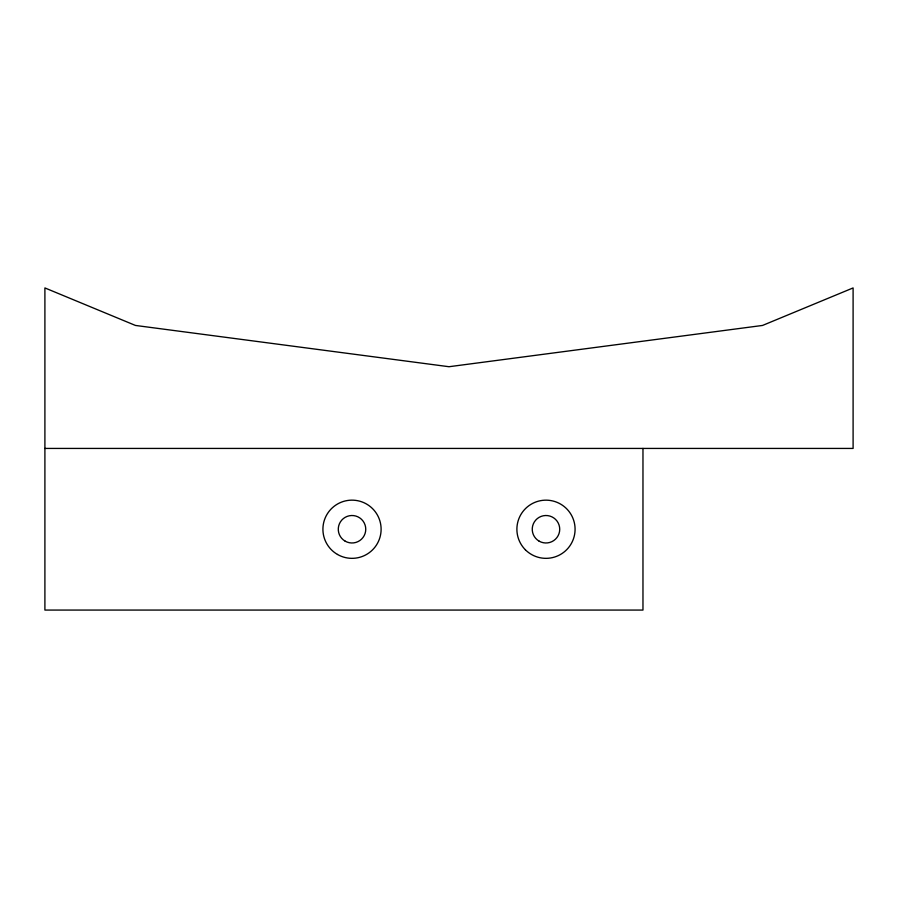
<?xml version="1.0" encoding="UTF-8"?>
<svg xmlns="http://www.w3.org/2000/svg" width="898" height="898" viewBox="0 0 898 898"><rect width="100%" height="100%" fill="white"/><g stroke="black" fill="none" stroke-linecap="round" stroke-linejoin="round"><path stroke-width="1.35" d="M44.9 448.428L853.1 448.428L853.1 287.932L762.537 325.446L449 366.721L135.463 325.446L44.9 287.932L44.9 610.068L642.968 610.068L642.968 448.428M525.409 549.823A29.095 29.095 0 0 0 574.091 536.779A29.095 29.095 0 0 0 538.452 501.151A29.095 29.095 0 0 0 525.409 549.823M539.114 541.146A13.739 13.739 0 0 0 559.723 529.248A13.739 13.739 0 0 0 539.114 517.349A13.739 13.739 0 0 0 539.114 541.146M345.146 541.146A13.739 13.739 0 0 0 365.755 529.248A13.739 13.739 0 0 0 345.146 517.349A13.739 13.739 0 0 0 345.146 541.146M337.468 554.448A29.095 29.095 0 0 0 381.111 529.248A29.095 29.095 0 0 0 337.468 504.047A29.095 29.095 0 0 0 337.468 554.448"/></g></svg>
